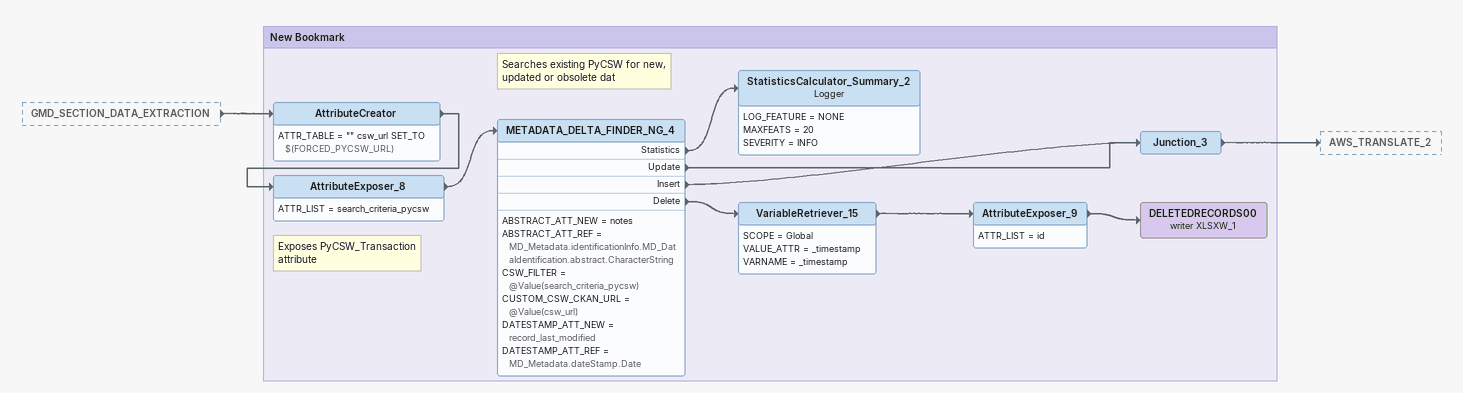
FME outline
GMD_SECTION_DATA_EXTRACTION [outside]
    -> AttributeCreator

Bookmark: New Bookmark
AttributeCreator
    ATTR_TABLE = "" csw_url SET_TO $(FORCED_PYCSW_URL)
    -> AttributeExposer_8
Note: Exposes PyCSW_Transaction attribute
AttributeExposer_8
    ATTR_LIST = search_criteria_pycsw
    -> METADATA_DELTA_FINDER_NG_4
Note: Searches existing PyCSW for new, updated or obsolete dat
METADATA_DELTA_FINDER_NG_4
    ABSTRACT_ATT_NEW = notes
    ABSTRACT_ATT_REF = MD_Metadata.identificationInfo.MD_DataIdentification.abstract.CharacterString
    CSW_FILTER = @Value(search_criteria_pycsw)
    CUSTOM_CSW_CKAN_URL = @Value(csw_url)
    DATESTAMP_ATT_NEW = record_last_modified
    DATESTAMP_ATT_REF = MD_Metadata.dateStamp.Date
    Statistics -> StatisticsCalculator_Summary_2
    Update -> Junction_3
    Insert -> Junction_3
    Delete -> VariableRetriever_15
StatisticsCalculator_Summary_2: Logger
    LOG_FEATURE = NONE
    MAXFEATS = 20
    SEVERITY = INFO
Junction_3
    -> AWS_TRANSLATE_2
VariableRetriever_15
    SCOPE = Global
    VALUE_ATTR = _timestamp
    VARNAME = _timestamp
    -> AttributeExposer_9
AttributeExposer_9
    ATTR_LIST = id
    -> DELETEDRECORDS00 (writer XLSXW_1)
DELETEDRECORDS00 (writer XLSXW_1)
